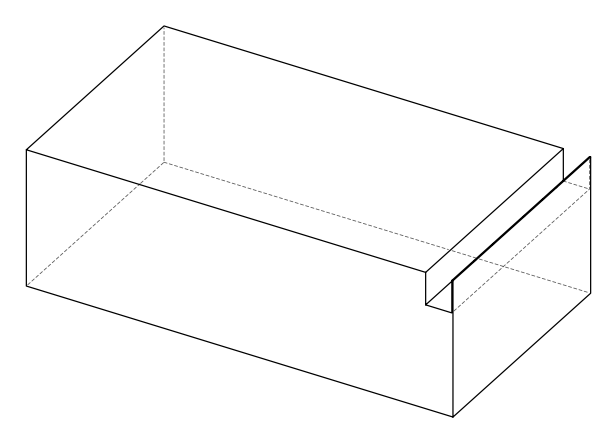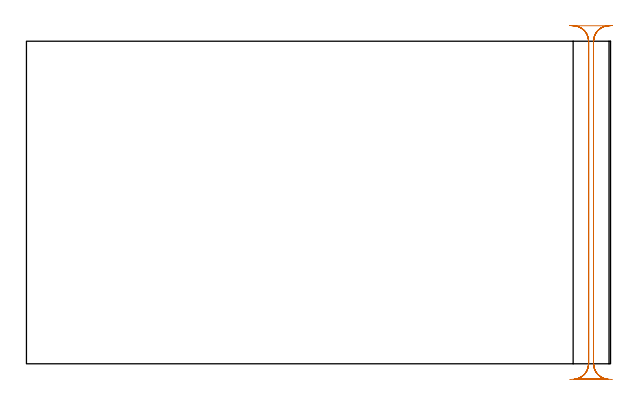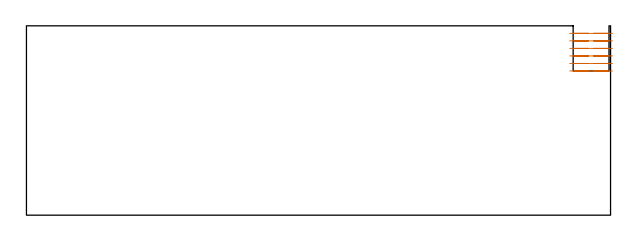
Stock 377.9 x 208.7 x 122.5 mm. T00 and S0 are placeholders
(PLAN: 1 operations, 0 tool changes, 6.2 min)
(1 MILL_RECTANGULAR_SLOT | SLOT_RECTANGULAR | UGT0201_136 | Follow Part, ap 5, ae 75% | 6.17 min | 141382 mm3)
(TOOL UGT0201_136 | Carbide End Mill 20.0 | D20 FL30 Z4)
(OP 1 MILL_RECTANGULAR_SLOT)
G17 G21 G94 G90
T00 M6
G54
G17 G0 G90 X379.117 Y-10.202 S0 M3
G43 Z132.5 H0
Z117.633
G94 G1 X376.126 Y-9.97 F250.
G2 X366.9 Y0. R10. F500.
G1 Y208.7
G2 X376.126 Y218.67 R10.
G1 Y218.7
X354.474
Y218.67
G2 X363.7 Y208.7 R10.
G1 Y0.
G2 X354.474 Y-9.97 R10.
G1 X351.483 Y-10.202 F250.
G0 Z132.5
Y218.902
Z112.767
G1 X354.474 Y218.67
G2 X363.7 Y208.7 R10. F500.
G1 Y0.
G2 X354.474 Y-9.97 R10.
G1 Y-10.
X376.126
Y-9.97
G2 X366.9 Y0. R10.
G1 Y208.7
G2 X376.126 Y218.67 R10.
G1 X379.117 Y218.902 F250.
G0 X351.483 Z107.9
G1 X354.474 Y218.67
G2 X363.7 Y208.7 R10. F500.
G1 Y0.
G2 X354.474 Y-9.97 R10.
G1 Y-10.
X376.126
Y-9.97
G2 X366.9 Y0. R10.
G1 Y208.7
G2 X376.126 Y218.67 R10.
G1 X379.117 Y218.902 F250.
G0 X351.483 Z103.033
G1 X354.474 Y218.67
G2 X363.7 Y208.7 R10. F500.
G1 Y0.
G2 X354.474 Y-9.97 R10.
G1 Y-10.
X376.126
Y-9.97
G2 X366.9 Y0. R10.
G1 Y208.7
G2 X376.126 Y218.67 R10.
G1 X379.117 Y218.902 F250.
G0 X351.483 Z98.167
G1 X354.474 Y218.67
G2 X363.7 Y208.7 R10. F500.
G1 Y0.
G2 X354.474 Y-9.97 R10.
G1 Y-10.
X376.126
Y-9.97
G2 X366.9 Y0. R10.
G1 Y208.7
G2 X376.126 Y218.67 R10.
G1 X379.117 Y218.902 F250.
G0 X351.483 Z93.3
G1 X354.474 Y218.67
G2 X363.7 Y208.7 R10. F500.
G1 Y0.
G2 X354.474 Y-9.97 R10.
G1 Y-10.
X376.126
Y-9.97
G2 X366.9 Y0. R10.
G1 Y208.7
G2 X376.126 Y218.67 R10.
G1 X379.117 Y218.902 F250.
G0 Z132.5
M5
M2
